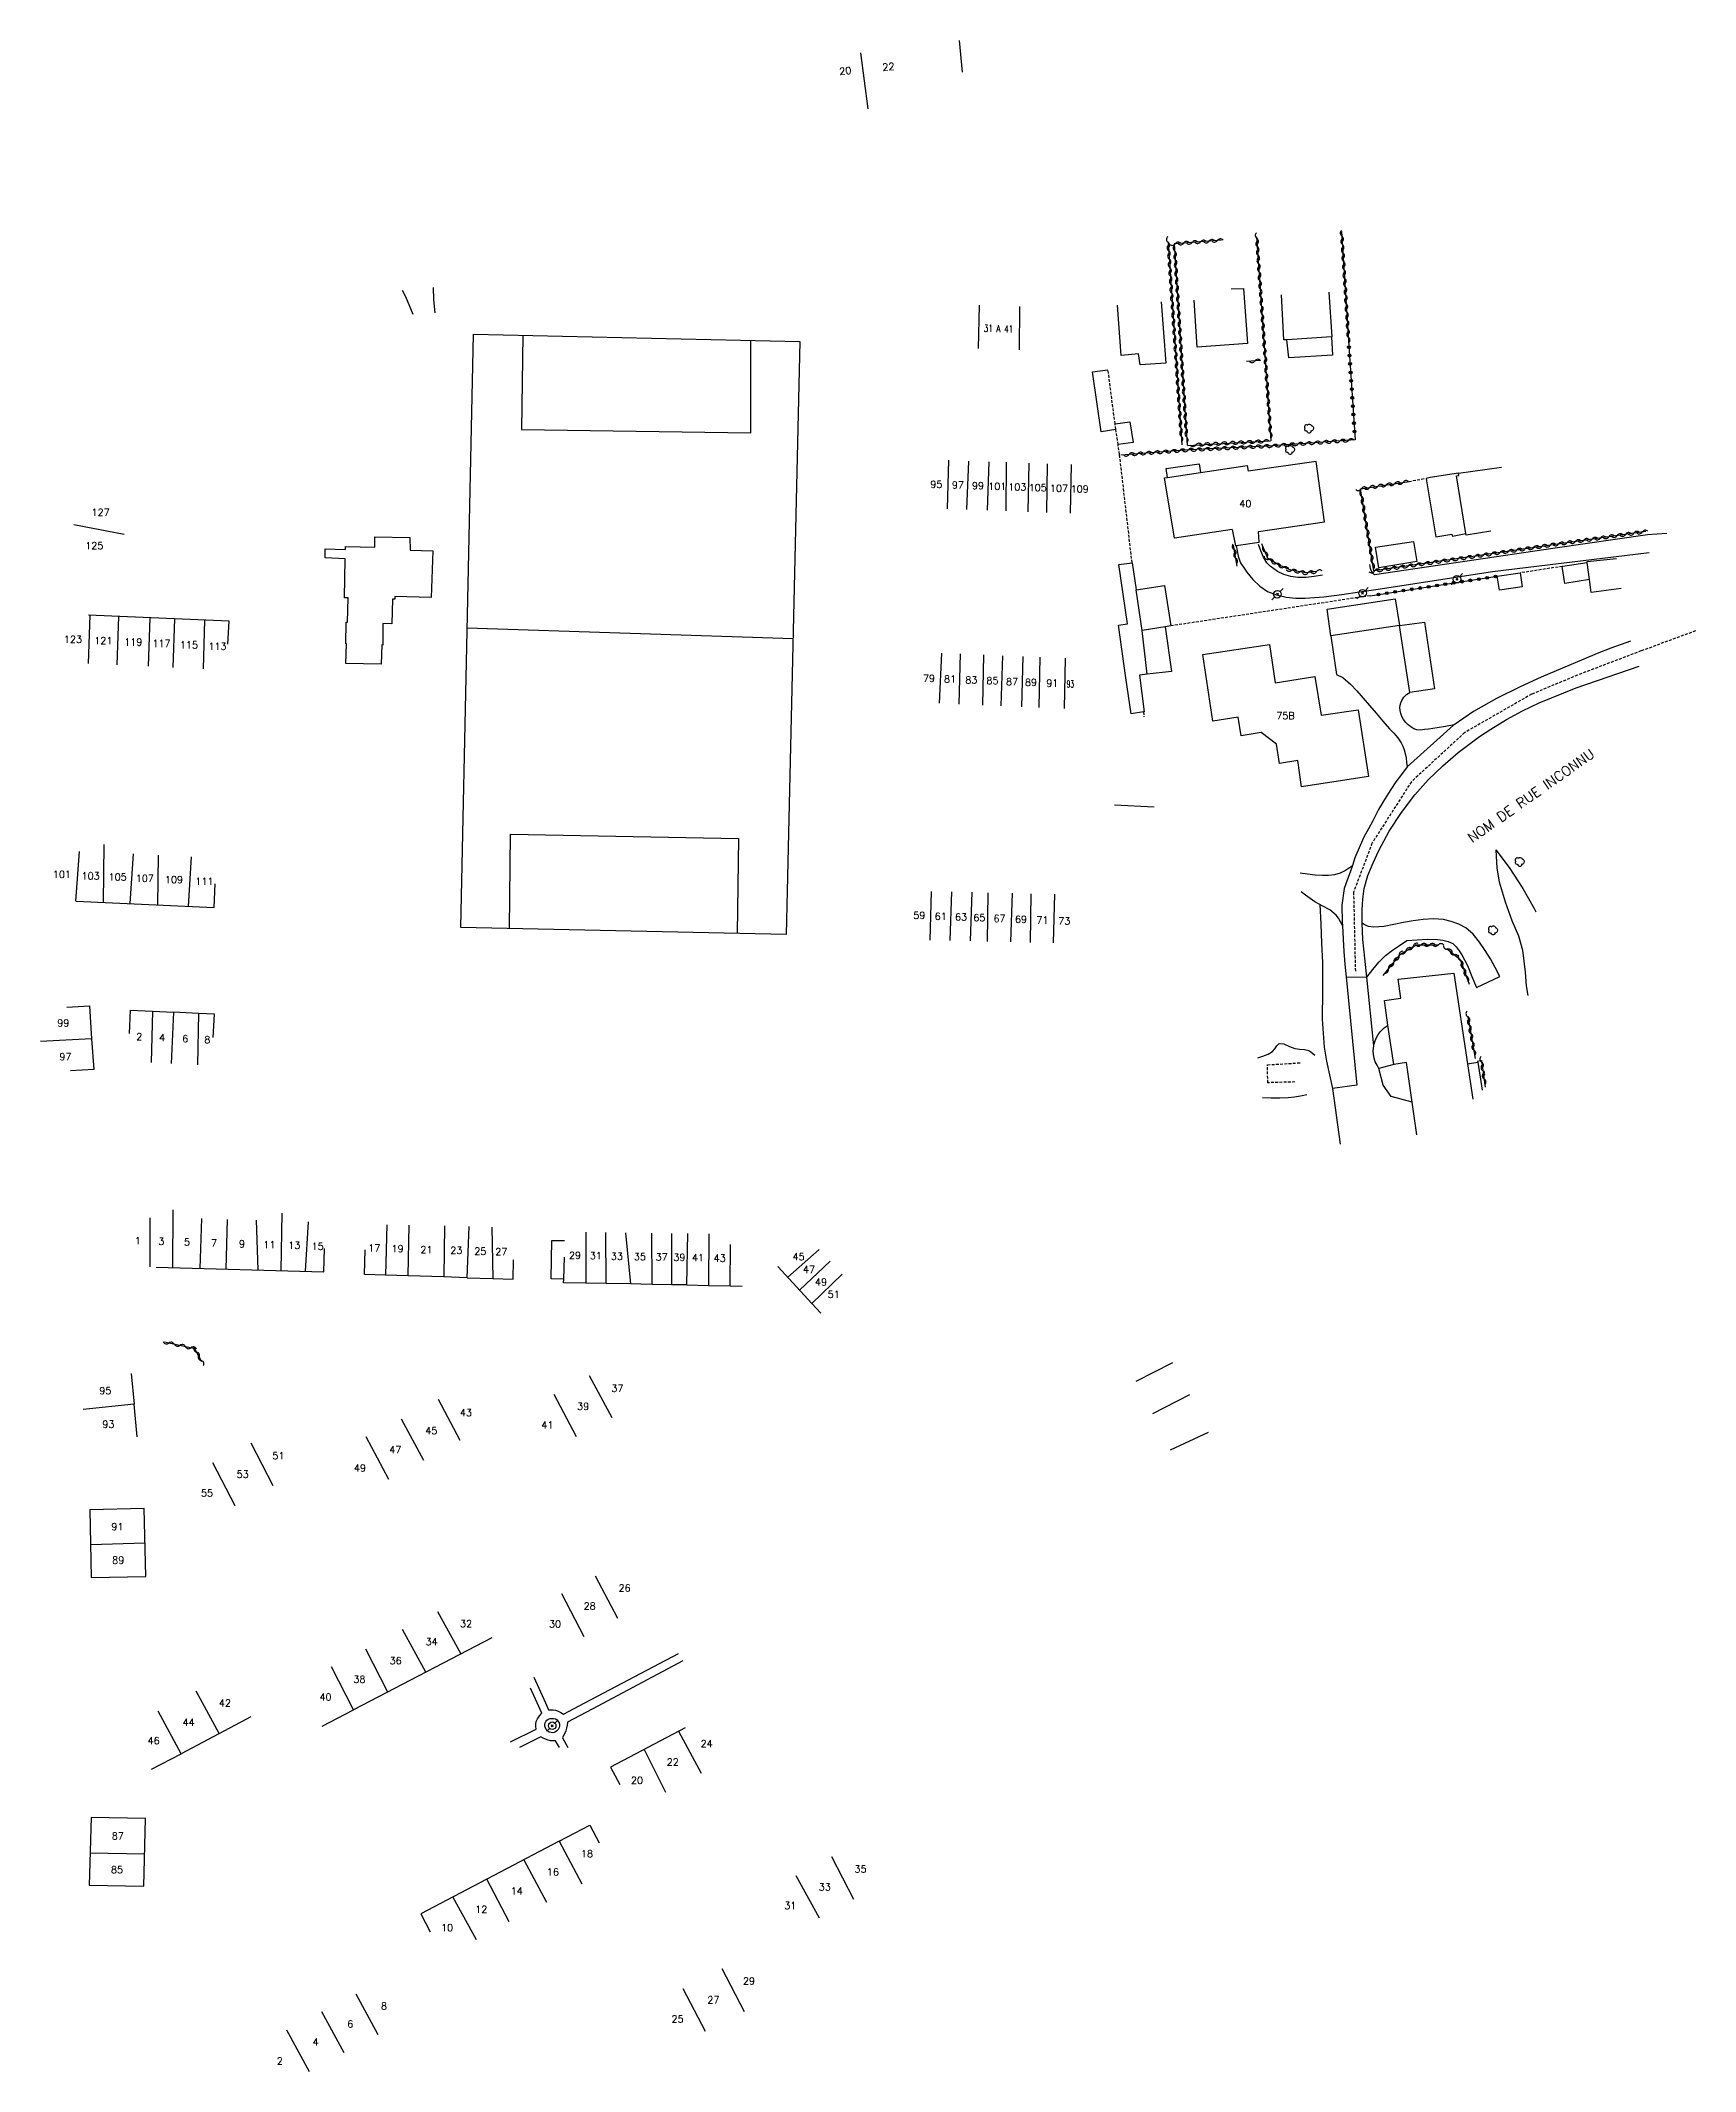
# Model space of a CAD drawing. Header units: millimetres. Extents: x 79056 to 79975, y 144167 to 145000.
# Drawn here: x 79343 to 79636.5, y 144509 to 144869.4 of the extents above; entities that cross this region are included whole.
import ezdxf
from ezdxf.enums import TextEntityAlignment as Align

# ---------------------------------------------------------------- set-up
doc = ezdxf.new("R2010")
doc.units = ezdxf.units.MM
doc.linetypes.add('DASHED', pattern=[0.75, 0.5, -0.25])
doc.layers.get('0').update_dxf_attribs({"linetype": 'CONTINUOUS'})
for name, color, linetype in [('W0001', 6, 'DASHED'), ('W0006', 2, 'CONTINUOUS'), ('W0008', 7, 'CONTINUOUS'), ('W0017', 7, 'CONTINUOUS'), ('W0100', 7, 'CONTINUOUS'), ('W0101', 7, 'CONTINUOUS'), ('W0104', 1, 'CONTINUOUS'), ('W0105', 7, 'CONTINUOUS'), ('W0112', 1, 'DASHED'), ('W0211', 2, 'CONTINUOUS'), ('W0214', 2, 'CONTINUOUS'), ('W0300', 7, 'CONTINUOUS'), ('W0310', 3, 'CONTINUOUS'), ('W0323', 7, 'CONTINUOUS'), ('W0333', 7, 'CONTINUOUS'), ('W0473', 7, 'CONTINUOUS'), ('W0989', 7, 'CONTINUOUS'), ('W0991', 7, 'CONTINUOUS'), ('W1102', 7, 'CONTINUOUS')]:
    doc.layers.add(name, color=color, linetype=linetype)
doc.styles.get("Standard").update_dxf_attribs({"font": 'romans.shx', "width": 0.85})

# ---------------------------------------------------------------- blocks, each defined once
blk = doc.blocks.new('T473')
for p, q in [((-0.166667, 0.166667), (0.166667, -0.166667)), ((-0.166667, -0.166667), (0.166667, 0.166667)), ((0.500001, 0.500001), (1.000002, 1.000002)), ((-1.000002, -1.000002), (-0.500001, -0.500001))]:
    blk.add_line(p, q)
blk.add_ellipse((0, 0), major_axis=(0.471405, 0.471405), ratio=1, start_param=5.4977871438, end_param=11.780972451)
blk = doc.blocks.new('T300')
for p, q in [((-0.8, 0.51), (-0.86, 0.34)), ((-0.86, 0.34), (-0.86, 0.17)), ((-0.86, 0.17), (-0.74, 0.06)), ((-0.69, 0.63), (-0.8, 0.51)), ((-0.8, -0.06), (-0.74, 0.06)), ((-0.74, 0.06), (-0.69, 0.11)), ((-0.57, 0.69), (-0.69, 0.63)), ((-0.46, 0.69), (-0.57, 0.69)), ((-0.29, 0.63), (-0.46, 0.69)), ((-0.29, 0.63), (-0.17, 0.74)), ((-0.23, 0.57), (-0.29, 0.63)), ((-0.17, 0.74), (-0.06, 0.8)), ((-0.06, 0.8), (0.06, 0.8)), ((0.06, 0.8), (0.23, 0.74)), ((0.23, 0.74), (0.34, 0.63)), ((0.34, 0.63), (0.4, 0.51)), ((0.46, 0.46), (0.34, 0.46)), ((0.4, 0.51), (0.4, 0.46)), ((0.57, 0.4), (0.46, 0.46)), ((0.57, 0.4), (0.69, 0.29)), ((0.69, 0.29), (0.74, 0.17)), ((0.74, 0.06), (0.69, -0.17)), ((0.74, 0.17), (0.74, 0.06)), ((-0.8, -0.17), (-0.8, -0.06)), ((-0.8, -0.23), (-0.8, -0.17)), ((-0.74, -0.34), (-0.8, -0.23)), ((-0.69, -0.4), (-0.74, -0.34)), ((-0.51, -0.46), (-0.69, -0.4)), ((-0.4, -0.46), (-0.51, -0.46)), ((-0.4, -0.46), (-0.34, -0.46)), ((-0.34, -0.46), (-0.34, -0.4)), ((-0.34, -0.51), (-0.34, -0.46)), ((-0.29, -0.63), (-0.34, -0.51)), ((-0.17, -0.74), (-0.29, -0.63)), ((-0.06, -0.8), (-0.17, -0.74)), ((0.06, -0.8), (-0.06, -0.8)), ((0.17, -0.74), (0.06, -0.8)), ((0.23, -0.69), (0.17, -0.74)), ((0.29, -0.46), (0.23, -0.46)), ((0.29, -0.63), (0.23, -0.69)), ((0.46, -0.4), (0.29, -0.46)), ((0.34, -0.51), (0.29, -0.63)), ((0.34, -0.51), (0.34, -0.46)), ((0.57, -0.34), (0.46, -0.4)), ((0.63, -0.29), (0.57, -0.34)), ((0.69, -0.17), (0.63, -0.29))]:
    blk.add_line(p, q)
blk = doc.blocks.new('t310o')
at = {"color": 0, "linetype": 'Continuous'}
for centre, start, end in [((-0.5, 0.38), 216.8699, 323.1304), ((0.5, -0.37), 36.8699, 143.1303)]:
    blk.add_arc(centre, 0.625, start, end, dxfattribs=at)
blk = doc.blocks.new('t323o')
at = {"color": 0, "linetype": 'Continuous'}
for radius in [0.25, 0.15]:
    blk.add_circle((0, 0), radius, dxfattribs=at)

msp = doc.modelspace()

# ---------------------------------------------------------------- linework, layer by layer
at = {"layer": 'W0001'}
msp.add_lwpolyline([(79636.54, 144764.65), (79626.93, 144761.1), (79615.62, 144756.8), (79607.49, 144753.42), (79595.61, 144746.61), (79586.18, 144737.9), (79579.18, 144726.97), (79575.91, 144718.28), (79576.23, 144704.14)], dxfattribs=at)
at = {"layer": 'W0006'}
for points in [[(79571.88, 144763.77), (79571.21, 144768.49), (79583.3, 144770.33), (79584.07, 144765.63), (79588.52, 144766.18), (79590.28, 144754.35), (79585.9, 144753.71)], [(79569.92, 144716.11), (79570.08, 144712.68), (79570.25, 144709.25), (79570.39, 144705.82), (79570.39, 144700.79), (79570.33, 144695.76), (79570.69, 144690.77), (79571.13, 144688.33), (79571.66, 144685.9), (79572.2, 144683.46)]]:
    msp.add_lwpolyline(points, dxfattribs=at)
at = {"layer": 'W0008'}
for points in [[(79625.06, 144762.83), (79621.52, 144761.57), (79619.13, 144760.62), (79616.73, 144759.66)], [(79578.25, 144703.23), (79577.9, 144706.56), (79577.55, 144709.89), (79577.43, 144712.8), (79577.41, 144713.22), (79577.45, 144715.15), (79577.55, 144717.08), (79577.82, 144718.96), (79578.46, 144721.25), (79579.36, 144723.49), (79580.37, 144725.66), (79582.23, 144729.13), (79584.39, 144732.45), (79586.78, 144735.57), (79589.16, 144738.23), (79591.74, 144740.73), (79594.46, 144743.06), (79596.33, 144744.52), (79598.27, 144745.91), (79600.25, 144747.23), (79603.04, 144748.91), (79605.9, 144750.46), (79608.81, 144751.91), (79615.38, 144754.55), (79626.6, 144758.41), (79626.6, 144758.41)], [(79616.73, 144759.66), (79612.96, 144758.06), (79609.18, 144756.46), (79605.46, 144754.74), (79601.29, 144752.64), (79597.21, 144750.38), (79593.74, 144747.96), (79593.66, 144747.91), (79585.39, 144740.54)], [(79585.39, 144740.54), (79584.4, 144739.2), (79583.42, 144737.87), (79582.52, 144736.51), (79581.37, 144734.71), (79580.35, 144732.94), (79579.31, 144730.97), (79578.56, 144729.54), (79577.74, 144728.06), (79577.11, 144726.58), (79576.16, 144724.36), (79575.7, 144723.04), (79575.36, 144722.05), (79574.55, 144719.75)], [(79574.55, 144719.75), (79574.26, 144718.92), (79573.85, 144716.01), (79573.9, 144713), (79573.93, 144712.38), (79574.05, 144709.96), (79574.2, 144707.75), (79574.38, 144705.51), (79574.59, 144703.27)], [(79574.59, 144703.27), (79578.25, 144703.23)], [(79439.55, 144574.42), (79456.19, 144583.19)], [(79456.93, 144581.88), (79440.82, 144573.33)], [(79431.08, 144574.42), (79429.89, 144577.04)], [(79430.5, 144579.01), (79432.57, 144574.42)], [(79426.39, 144567.5), (79430.91, 144569.8), (79430.88, 144570.24), (79430.85, 144570.69), (79430.89, 144571.11), (79431.14, 144571.63), (79431.52, 144572.11), (79431.9, 144572.59), (79431.08, 144574.42)], [(79432.57, 144574.42), (79433.12, 144573.2), (79433.53, 144573.2), (79433.93, 144573.2), (79434.32, 144573.15), (79434.81, 144572.97), (79435.28, 144572.71), (79435.75, 144572.44), (79439.55, 144574.42)], [(79436.49, 144571), (79436.4, 144570.48), (79436.3, 144569.96), (79436.15, 144569.46), (79435.98, 144569.05), (79435.77, 144568.66), (79435.56, 144568.26), (79436.55, 144566.5)], [(79440.82, 144573.33), (79436.49, 144571)], [(79435.05, 144566.5), (79434.34, 144567.72), (79433.89, 144567.72), (79433.45, 144567.73), (79433.03, 144567.8), (79432.59, 144567.97), (79432.16, 144568.2), (79431.74, 144568.44), (79427.94, 144566.5)]]:
    msp.add_lwpolyline(points, dxfattribs=at)
msp.add_lwpolyline([(79433.81, 144569.15), (79433.55, 144569.16), (79433.23, 144569.26), (79432.93, 144569.46), (79432.7, 144569.71), (79432.56, 144569.98), (79432.48, 144570.29), (79432.47, 144570.6), (79432.52, 144570.87), (79432.63, 144571.14), (79432.79, 144571.36), (79433, 144571.5), (79433.24, 144571.61), (79433.37, 144571.69), (79433.55, 144571.66), (79433.98, 144571.68), (79434.37, 144571.62), (79434.62, 144571.43), (79434.84, 144571.16), (79434.98, 144570.87), (79435.03, 144570.6), (79435.03, 144570.31), (79434.97, 144570.04), (79434.82, 144569.74), (79434.6, 144569.47), (79434.33, 144569.28), (79434.09, 144569.19), (79433.81, 144569.15)], close=True, dxfattribs=at)
at = {"layer": 'W0017', "flags": 128}
for points in [[(79407.16, 144825.11), (79407.76, 144823.99), (79409.03, 144820.87)], [(79412.64, 144825.58), (79412.71, 144823.4), (79412.92, 144821.12)]]:
    msp.add_lwpolyline(points, dxfattribs=at)
at = {"layer": 'W0017'}
for points in [[(79555.07, 144779.78), (79555.24, 144778.84), (79555.42, 144777.9), (79555.73, 144777.02), (79555.88, 144776.73), (79556.06, 144776.45), (79556.24, 144776.17), (79556.48, 144775.8), (79556.73, 144775.43), (79556.99, 144775.08), (79558.07, 144773.77), (79559.29, 144772.59), (79560.64, 144771.66), (79562.22, 144771.03), (79563.94, 144770.67), (79565.68, 144770.48), (79567.32, 144770.45), (79568.97, 144770.57), (79570.62, 144770.72), (79573.81, 144771.09), (79576.99, 144771.58), (79580.25, 144772.09)], [(79570.42, 144774.54), (79568.95, 144774.33), (79567.48, 144774.12), (79566.03, 144774.11), (79564.79, 144774.32), (79563.55, 144774.68), (79562.41, 144775.22), (79561.74, 144775.65), (79561.11, 144776.16), (79560.55, 144776.72), (79559.93, 144777.72), (79559.49, 144778.86), (79559.04, 144780)], [(79631.47, 144781.93), (79628.08, 144781.71), (79611.67, 144779.33), (79579.62, 144774.6), (79579.4, 144774.86), (79579.19, 144775.11), (79579.02, 144775.38), (79578.92, 144775.72), (79578.86, 144776.08), (79578.8, 144776.45)], [(79580.25, 144772.09), (79600.56, 144775.17), (79628.36, 144778.58)], [(79593.74, 144747.96), (79592.23, 144747.7), (79590.73, 144747.43), (79589.21, 144747.23), (79588.5, 144747.13), (79587.79, 144747.03), (79587.12, 144747.09), (79586.59, 144747.3), (79586.08, 144747.61), (79585.62, 144747.97), (79585.17, 144748.42), (79584.77, 144748.93), (79584.47, 144749.49), (79584.28, 144750), (79584.16, 144750.54), (79584.14, 144751.08), (79584.2, 144751.49), (79584.31, 144751.9), (79584.48, 144752.29), (79584.64, 144752.6), (79584.84, 144752.88), (79585.07, 144753.14), (79585.33, 144753.35), (79585.62, 144753.53), (79585.9, 144753.71), (79584.07, 144765.63), (79571.88, 144763.77), (79572.88, 144756.92), (79573.25, 144756.74), (79573.63, 144756.56), (79573.99, 144756.36), (79574.46, 144756), (79574.9, 144755.61), (79575.34, 144755.2), (79576.52, 144754), (79577.62, 144752.72), (79578.71, 144751.43), (79579.91, 144750.05), (79581.1, 144748.66), (79582.29, 144747.27), (79583.03, 144746.48), (79583.77, 144745.69), (79584.38, 144744.82), (79584.67, 144744.2), (79584.9, 144743.56), (79585.08, 144742.9), (79585.23, 144742.13), (79585.31, 144741.33), (79585.39, 144740.54)], [(79566.41, 144721.72), (79567.74, 144721.54), (79569.07, 144721.36), (79570.4, 144721.29), (79571.49, 144721.33), (79572.57, 144721.44), (79573.6, 144721.71), (79574.32, 144722.09), (79575.01, 144722.57), (79575.7, 144723.04)], [(79573.93, 144712.38), (79573.59, 144713.02), (79573.25, 144713.66), (79572.85, 144714.24), (79571.73, 144715.17), (79570.36, 144715.87), (79569.92, 144716.11), (79569.02, 144716.6), (79568.21, 144717.17), (79567.41, 144717.76), (79566.62, 144718.35)], [(79578.25, 144703.23), (79579.33, 144704.55), (79580.41, 144705.87), (79581.59, 144707.07), (79582.79, 144708.01), (79584.08, 144708.85), (79585.36, 144709.69), (79587.18, 144709.83), (79589, 144709.96), (79590.8, 144709.88), (79591.74, 144709.75), (79592.68, 144709.56), (79593.51, 144709.2), (79594.12, 144708.62), (79594.64, 144707.9), (79595.13, 144707.16), (79596.13, 144705.31), (79596.91, 144703.33), (79597.69, 144701.35), (79601.87, 144703.34), (79601.03, 144704.9), (79600.19, 144706.45), (79599.26, 144707.94), (79598.25, 144709.41), (79597.14, 144710.82), (79595.85, 144711.96), (79594.61, 144712.62), (79593.25, 144713.11), (79591.86, 144713.43), (79590.09, 144713.56), (79588.27, 144713.42), (79586.46, 144713.2), (79584.75, 144712.93), (79583.05, 144712.58), (79581.35, 144712.22), (79580.4, 144712.14), (79579.45, 144712.06), (79578.55, 144712.19), (79578.17, 144712.36), (79577.8, 144712.58), (79577.43, 144712.8)], [(79574.59, 144703.27), (79576.51, 144684.04), (79572.2, 144683.46), (79573.52, 144673.56)], [(79579.49, 144691.04), (79578.25, 144703.23)], [(79580.38, 144687.01), (79580.08, 144687.6), (79579.77, 144688.2), (79579.54, 144688.81), (79579.43, 144689.46), (79579.4, 144690.12), (79579.49, 144691.04)], [(79582.6, 144682.03), (79581.14, 144684.03), (79580.38, 144687.01)], [(79586.31, 144681.04), (79582.6, 144682.03)]]:
    msp.add_lwpolyline(points, dxfattribs=at)
at = {"layer": 'W0100', "flags": 128}
for points in [[(79506.52, 144863.82), (79506.02, 144869.4)], [(79489.79, 144857.3), (79488.51, 144867.25)], [(79397.11, 144779.66), (79402.3, 144779.52), (79402.31, 144781.37), (79408.53, 144781.25), (79408.55, 144779.01), (79412.59, 144778.88), (79412.29, 144770.57), (79405.87, 144770.74), (79405.85, 144770.26), (79405.45, 144770.26), (79405.32, 144765.9), (79403.73, 144765.94), (79403.7, 144762.14), (79403.51, 144762.16), (79403.44, 144758.77), (79397.16, 144758.89), (79397.26, 144762.35), (79397.15, 144762.35), (79397.21, 144766.19), (79397.44, 144766.19), (79397.55, 144770.5), (79396.91, 144770.51), (79397.02, 144777.46), (79393.49, 144777.6), (79393.49, 144779.2), (79397.11, 144779.11), (79397.11, 144779.66)]]:
    msp.add_lwpolyline(points, dxfattribs=at)
at = {"layer": 'W0101'}
for points in [[(79541.78, 144823.02), (79542.6, 144812.17), (79538.04, 144811.84), (79537.78, 144813.8), (79534.7, 144813.52), (79534.03, 144822.44)], [(79554.19, 144825.37), (79556.39, 144825.44), (79557.12, 144815.67), (79548.19, 144815), (79547.62, 144823.33)], [(79571.53, 144824.79), (79572.03, 144816.85), (79571.97, 144816.85), (79564.12, 144816.33), (79563.52, 144816.29), (79563.12, 144824.26)], [(79554.4, 144782.67), (79544.14, 144781.14), (79542.4, 144791.82), (79542.89, 144791.89), (79548.74, 144792.77), (79557.04, 144794.01), (79557.23, 144792.99)], [(79554.4, 144782.67), (79554.95, 144779.76), (79555.07, 144779.78), (79559.18, 144780.41), (79559.02, 144782.3), (79570.77, 144784.01), (79569.29, 144794.74), (79557.23, 144792.99)], [(79600.28, 144782.34), (79595.88, 144781.64), (79595.83, 144781.95), (79594.17, 144792.15), (79594.6, 144792.22), (79594.52, 144792.64), (79602.15, 144793.73)], [(79623.39, 144772.18), (79618.07, 144771.46), (79617.77, 144773.76), (79617.37, 144776.81), (79617.35, 144776.95), (79622.53, 144777.5)], [(79376.24, 144762.33), (79376.24, 144762.33), (79376.44, 144766.36), (79351.53, 144767.44)], [(79349.33, 144716.72), (79373.77, 144715.56), (79373.97, 144719.8), (79373.97, 144719.8)], [(79587.14, 144675.21), (79586.31, 144681.04), (79585.31, 144688.09), (79583.03, 144687.7), (79582.01, 144694.7), (79581.37, 144699.08), (79584.3, 144699.48), (79583.81, 144702.85), (79593.67, 144703.94), (79596.12, 144687.84), (79597.07, 144681.59)], [(79347.66, 144697.88), (79351.66, 144698.12), (79352.06, 144692.29)], [(79358.77, 144693.24), (79358.96, 144697.36), (79362.88, 144697.17)], [(79362.88, 144697.17), (79366.6, 144697)], [(79371.03, 144696.78), (79366.6, 144697)], [(79373.64, 144692.53), (79373.84, 144696.65), (79371.03, 144696.78)], [(79352.06, 144692.29), (79352.43, 144686.84), (79348.33, 144686.59)], [(79363.52, 144651.76), (79393.24, 144650.93), (79393.36, 144655.09), (79393.36, 144655.09)], [(79404.19, 144650.33), (79400.47, 144650.45), (79400.56, 144654.82)], [(79423.2, 144649.74), (79426.85, 144649.65), (79426.92, 144653.07)], [(79439.7, 144648.92), (79435.79, 144648.99), (79435.81, 144649.63), (79435.93, 144653.53)], [(79461.51, 144648.51), (79465.34, 144648.44), (79465.37, 144655.76)], [(79408.23, 144650.21), (79404.19, 144650.33)], [(79414.54, 144650.01), (79408.23, 144650.21)], [(79418.68, 144649.88), (79414.54, 144650.01)], [(79418.68, 144649.88), (79423.2, 144649.74)], [(79479.84, 144645.3), (79473.78, 144651.85)], [(79443.31, 144648.85), (79439.7, 144648.92)], [(79447.66, 144648.77), (79443.31, 144648.85)], [(79451.47, 144648.7), (79449.47, 144648.74), (79447.66, 144648.77)], [(79454.94, 144648.64), (79451.47, 144648.7)], [(79457.63, 144648.59), (79454.94, 144648.64)], [(79457.63, 144648.59), (79461.51, 144648.51)], [(79465.34, 144648.44), (79467.47, 144648.4)], [(79479.84, 144645.3), (79481.41, 144643.61)], [(79359.06, 144632.88), (79359.58, 144627.46)], [(79360.15, 144621.66), (79359.58, 144627.46)], [(79361.69, 144596.89), (79361.39, 144608.92), (79351.77, 144608.68), (79351.98, 144596.7), (79361.69, 144596.89)], [(79423.03, 144585.98), (79398.54, 144573.23)], [(79380.32, 144571.96), (79367.94, 144565.42)], [(79392.97, 144570.33), (79398.54, 144573.23)], [(79457.34, 144569.99), (79444.1, 144563.04), (79445.73, 144559.95)], [(79362.71, 144562.69), (79367.94, 144565.42)], [(79361.32, 144541.91), (79361.62, 144553.92), (79351.98, 144554.09), (79351.62, 144542.07), (79361.32, 144541.91), (79361.32, 144541.91)], [(79435, 144549.88), (79440.44, 144552.74), (79442.09, 144549.61)], [(79435, 144549.88), (79410.43, 144537), (79412.1, 144533.83)]]:
    msp.add_lwpolyline(points, dxfattribs=at)
msp.add_lwpolyline([(79566.66, 144736.97), (79566.04, 144741.67), (79562.76, 144741.11), (79562.22, 144744.58), (79559.55, 144746.6), (79555.98, 144746.03), (79555.45, 144749.34), (79550.92, 144748.61), (79549.15, 144760.46), (79560.97, 144762.25), (79562.01, 144755.46), (79569.04, 144756.55), (79570.16, 144749.69), (79576.74, 144750.63), (79578.54, 144738.79)], close=True, dxfattribs=at)
msp.add_lwpolyline([(79566.66, 144736.97), (79566.04, 144741.67), (79562.76, 144741.11), (79562.22, 144744.58), (79559.55, 144746.6), (79555.98, 144746.03), (79555.45, 144749.34), (79550.92, 144748.61), (79549.15, 144760.46), (79560.97, 144762.25), (79562.01, 144755.46), (79569.04, 144756.55), (79570.16, 144749.69), (79576.74, 144750.63), (79578.54, 144738.79)], close=True, dxfattribs=at)
at = {"layer": 'W0104'}
for points in [[(79571.98, 144816.85), (79572.17, 144813.59), (79564.4, 144813.13), (79564.1, 144816.32)], [(79533.75, 144800.42), (79531.14, 144799.95), (79529.62, 144810.64), (79529.62, 144810.64), (79529.62, 144810.64), (79532.35, 144810.99)], [(79533.6, 144801.4), (79536.22, 144801.73), (79536.84, 144798.11), (79534.14, 144797.72)], [(79542.89, 144791.89), (79542.68, 144793.45), (79548.52, 144794.3), (79548.74, 144792.77)], [(79594.52, 144792.64), (79589.51, 144791.89), (79588.79, 144791.72), (79588.84, 144791.27), (79590.5, 144781.34), (79593.37, 144781.82), (79593.45, 144781.49), (79595.83, 144781.95)], [(79539.29, 144756.96), (79537.95, 144756.79), (79538.77, 144750.3), (79538.65, 144750.28), (79536.47, 144749.94), (79535.51, 144756.32), (79534.22, 144765.69), (79535.83, 144765.91), (79534.28, 144776.45), (79536.62, 144776.75), (79537.32, 144771.96)], [(79617.77, 144773.76), (79613.37, 144773.08), (79612.94, 144776.11), (79613.05, 144776.13), (79617.37, 144776.81)], [(79539.29, 144756.96), (79538.4, 144764.73)], [(79542.5, 144765.38), (79543.62, 144757.48), (79539.29, 144756.96)], [(79435.81, 144649.63), (79433.58, 144649.67), (79433.71, 144656.51), (79435.97, 144656.5)]]:
    msp.add_lwpolyline(points, dxfattribs=at)
for points in [[(79580.37, 144775.84), (79579.79, 144779.49), (79586.53, 144780.52), (79587.15, 144776.95), (79580.37, 144775.84)], [(79538.4, 144764.73), (79537.32, 144771.96), (79542.35, 144772.7), (79543.48, 144765.54), (79542.5, 144765.38)], [(79601.82, 144771.88), (79601.37, 144774.35), (79605.45, 144774.94), (79605.84, 144772.47)]]:
    msp.add_lwpolyline(points, close=True, dxfattribs=at)
at = {"layer": 'W0105'}
for points in [[(79579.49, 144691.04), (79579.56, 144691.36), (79579.74, 144691.94), (79579.97, 144692.48), (79580.28, 144693.01), (79580.64, 144693.51), (79581.06, 144693.95), (79581.36, 144694.22), (79581.69, 144694.46), (79582.01, 144694.7)], [(79583.03, 144687.7), (79580.38, 144687.01)], [(79596.12, 144687.84), (79597.97, 144688.12), (79598.72, 144683.15)]]:
    msp.add_lwpolyline(points, dxfattribs=at)
at = {"layer": 'W0112'}
for points in [[(79534.4, 144795.97), (79534.14, 144797.72), (79533.75, 144800.42), (79533.6, 144801.4), (79532.35, 144810.99)], [(79536.62, 144776.75), (79534.4, 144795.97)], [(79588.41, 144791.61), (79586.17, 144791.23)], [(79612.94, 144776.11), (79605.45, 144774.94)], [(79612.94, 144776.11), (79613.05, 144776.13)], [(79578.84, 144770.9), (79543.48, 144765.54)], [(79578.84, 144770.9), (79576.18, 144770.5)], [(79538.65, 144750.28), (79538.72, 144749.38)], [(79565.52, 144684.62), (79560.69, 144684.48), (79560.64, 144687.66), (79566.32, 144688.01), (79566.41, 144688.02)]]:
    msp.add_lwpolyline(points, dxfattribs=at)
at = {"layer": 'W0211'}
msp.add_lwpolyline([(79601.13, 144725.81), (79601.31, 144722.54), (79601.74, 144720.1), (79602.83, 144716.56), (79603.99, 144713.26), (79605.16, 144710.52), (79605.86, 144708.03), (79606.36, 144704.07), (79606.52, 144701.7), (79606.81, 144699.93)], dxfattribs=at)
at = {"layer": 'W0214'}
for points in [[(79601.13, 144725.81), (79603.5, 144722.67), (79605.94, 144718.97), (79607.97, 144715.39), (79608.23, 144714.78)], [(79558.93, 144688.87), (79559.84, 144689.21), (79560.74, 144689.55), (79561.55, 144690.03), (79561.95, 144690.51), (79562.31, 144691.05), (79562.71, 144691.42), (79563.56, 144691.39), (79564.52, 144690.93), (79565.5, 144690.53), (79566.34, 144690.44), (79567.19, 144690.4), (79567.97, 144690.19), (79568.34, 144689.94), (79568.68, 144689.64), (79569.03, 144689.35)], [(79567.61, 144682.32), (79566.52, 144682.12), (79565.43, 144681.92), (79564.33, 144681.78), (79562.82, 144681.72), (79561.3, 144681.77), (79559.78, 144681.81)]]:
    msp.add_lwpolyline(points, dxfattribs=at)
at = {"layer": 'W0310'}
for points in [[(79543, 144833.7), (79545.45, 144797.7)], [(79552.49, 144833.98), (79544.11, 144833.35), (79546.37, 144797.59)], [(79561.27, 144798.4), (79558.74, 144834.61)], [(79573.77, 144835.54), (79575.08, 144815.26)], [(79559.39, 144812.63), (79556.9, 144812.47)], [(79576.17, 144798.55), (79561.63, 144797.5), (79546.78, 144796.76), (79546.79, 144796.77), (79534.6, 144795.86)], [(79546.47, 144797.58), (79561.18, 144798.36)], [(79627.73, 144782.28), (79611.72, 144780.01), (79596.24, 144777.71), (79579.52, 144775.29), (79577.14, 144789.85), (79586.17, 144791.23)], [(79555.25, 144776.13), (79554.59, 144779.89)], [(79569.39, 144775.19), (79567.38, 144774.94), (79564.79, 144775.42), (79562.57, 144776.36), (79560.72, 144777.48), (79559.65, 144780.08)], [(79581.17, 144703.53), (79584.22, 144707.3), (79587.01, 144708.97), (79591.02, 144708.92)], [(79592.44, 144708.32), (79594.81, 144706.36), (79596.42, 144701.95)], [(79596.17, 144696.28), (79597.5, 144688.79)], [(79597.81, 144688.32), (79598.59, 144688.41), (79599.27, 144683.67)]]:
    msp.add_lwpolyline(points, dxfattribs=at)
at = {"layer": 'W0310', "flags": 128}
msp.add_lwpolyline([(79371.6, 144634.93), (79370.38, 144637.29), (79365, 144638.42)], dxfattribs=at)
at = {"layer": 'W0323'}
for points in [[(79575.08, 144815.26), (79576.17, 144798.55)], [(79578.84, 144770.9), (79601.37, 144774.35)]]:
    msp.add_lwpolyline(points, dxfattribs=at)
at = {"layer": 'W0333', "flags": 128}
for points in [[(79419.79, 144817.32), (79477.71, 144815.98), (79475.28, 144710.81), (79417.57, 144712.02), (79419.79, 144817.32)], [(79428.55, 144817.12), (79428.31, 144800.42), (79468.99, 144799.81), (79469, 144816.18)], [(79418.69, 144765.22), (79476.49, 144763.33)], [(79426.16, 144711.84), (79426.38, 144728.56), (79466.82, 144727.84), (79466.55, 144711)]]:
    msp.add_lwpolyline(points, dxfattribs=at)
at = {"layer": 'W1102'}
for points in [[(79509.4, 144814.78), (79509.55, 144822.44)], [(79516.68, 144814.55), (79516.74, 144822.21)], [(79504.08, 144794.93), (79503.84, 144786.3)], [(79507.29, 144786.19), (79507.67, 144794.8)], [(79511.24, 144794.68), (79510.93, 144786.06)], [(79514.3, 144785.94), (79514.37, 144794.57)], [(79518.29, 144794.44), (79518.13, 144785.81)], [(79521.53, 144785.69), (79521.63, 144794.32)], [(79525.82, 144794.18), (79525.62, 144785.55)], [(79351.77, 144767.43), (79351.45, 144758.9)], [(79356.85, 144767.21), (79356.52, 144758.66)], [(79362.39, 144766.97), (79362.07, 144758.4)], [(79366.5, 144758.18), (79366.83, 144766.78)], [(79372.11, 144766.55), (79371.86, 144757.93)], [(79502.79, 144760.71), (79502.41, 144751.82)], [(79505.95, 144751.67), (79506.21, 144760.57)], [(79510.25, 144760.4), (79510.1, 144751.5)], [(79513.4, 144751.36), (79513.69, 144760.25)], [(79517.24, 144760.1), (79517.03, 144751.21)], [(79520.14, 144751.09), (79520.33, 144759.98)], [(79524.76, 144759.79), (79524.6, 144750.9)], [(79533.53, 144733.78), (79540.56, 144733.46)], [(79349.83, 144725.53), (79349.22, 144716.72)], [(79354.16, 144716.49), (79354.29, 144726.76)], [(79359.44, 144725.07), (79358.85, 144716.26)], [(79363.78, 144716.03), (79363.91, 144724.86)], [(79369.7, 144724.58), (79369.21, 144715.77)], [(79501.01, 144718.43), (79500.72, 144709.8)], [(79504.38, 144709.71), (79504.65, 144718.35)], [(79508.19, 144718.27), (79507.9, 144709.63)], [(79511, 144709.56), (79511.1, 144718.2)], [(79515.33, 144718.1), (79515.04, 144709.46)], [(79518.59, 144709.38), (79518.75, 144718.02)], [(79522.89, 144717.92), (79522.64, 144709.29)], [(79362.88, 144697.17), (79362.62, 144688.05)], [(79366.6, 144697), (79366.15, 144687.88)], [(79371.03, 144696.78), (79370.86, 144687.66)], [(79352.06, 144692.29), (79343.01, 144691.78)], [(79362.38, 144660.53), (79362.36, 144651.79)], [(79366.44, 144651.68), (79366.5, 144661.93)], [(79371.34, 144651.54), (79371.59, 144660.36)], [(79375.91, 144651.41), (79376.19, 144660.22)], [(79381.26, 144660.07), (79381.53, 144651.26)], [(79385.7, 144651.14), (79385.88, 144661.33)], [(79390.46, 144659.78), (79389.95, 144651.02)], [(79404.45, 144659.28), (79404.19, 144650.33)], [(79408.23, 144650.21), (79408.37, 144659.2)], [(79414.67, 144659.06), (79414.54, 144650.01)], [(79418.68, 144649.88), (79419.02, 144658.96)], [(79423.08, 144658.87), (79423.2, 144649.74)], [(79439.71, 144657.98), (79439.7, 144648.92)], [(79443.31, 144648.85), (79443.27, 144657.93)], [(79446.77, 144657.87), (79447.66, 144648.77)], [(79451.47, 144648.7), (79451.42, 144657.81)], [(79454.95, 144657.75), (79454.94, 144648.64)], [(79457.63, 144648.59), (79457.79, 144657.71)], [(79461.52, 144657.66), (79461.51, 144648.51)], [(79481.11, 144654.87), (79475.53, 144649.96)], [(79477.65, 144647.67), (79483.05, 144652.79)], [(79485.17, 144650.53), (79479.84, 144645.3)], [(79359.58, 144627.46), (79350.57, 144626.51)], [(79351.87, 144602.55), (79361.54, 144602.82)], [(79413.4, 144590.66), (79417.55, 144583.13)], [(79411.36, 144579.9), (79407.22, 144587.44)], [(79398.54, 144573.23), (79394.59, 144580.85)], [(79400.64, 144584), (79404.57, 144576.37)], [(79374.7, 144569), (79370.61, 144576.51)], [(79367.94, 144565.42), (79363.87, 144572.95)], [(79450.06, 144566.19), (79453.84, 144558.57)], [(79456.16, 144569.41), (79460.21, 144561.94)], [(79435, 144549.88), (79439, 144542.34)], [(79361.46, 144547.59), (79351.79, 144547.75)], [(79428.71, 144546.59), (79432.75, 144539.05)], [(79426.15, 144535.57), (79422.15, 144543.14)], [(79416.14, 144539.99), (79420.25, 144532.47)]]:
    msp.add_lwpolyline(points, dxfattribs=at)
at = {"layer": 'W1102', "flags": 128}
for points in [[(79348.9, 144783.52), (79357.86, 144781.85)], [(79537.35, 144631.51), (79543.84, 144634.85)], [(79444.39, 144624.99), (79440.38, 144632.49)], [(79417.45, 144621.02), (79413.6, 144628.27)], [(79434.05, 144629.23), (79438.04, 144621.7)], [(79546.78, 144629.08), (79540.25, 144625.73)], [(79406.95, 144624.82), (79410.95, 144617.5)], [(79380.28, 144620.6), (79384.2, 144613)], [(79400.7, 144621.7), (79404.73, 144614.13)], [(79543.45, 144619.34), (79550.15, 144622.5)], [(79373.51, 144617.07), (79377.46, 144609.49)], [(79445.38, 144589.38), (79441.45, 144596.95)], [(79435.43, 144593.82), (79439.38, 144586.23)], [(79487.29, 144539.52), (79483.36, 144547.11)], [(79476.97, 144543.8), (79481.09, 144536.3)], [(79463.84, 144527.28), (79467.8, 144519.68)], [(79460.96, 144516.1), (79456.98, 144523.67)], [(79392.83, 144519.66), (79396.8, 144512.37)], [(79398.91, 144522.82), (79402.82, 144515.62)], [(79386.64, 144516.44), (79390.64, 144509.05)]]:
    msp.add_lwpolyline(points, dxfattribs=at)

# ---------------------------------------------------------------- block references
at = {"layer": 'W0300'}
for p in [(79568.04, 144800.56), (79564.67, 144796.77), (79605.42, 144723.67), (79600.68, 144711.5)]:
    msp.add_blockref('T300', p, dxfattribs=at)
at = {"layer": 'W0310'}
for p, rotation in [((79543, 144833.61), 273.8948770492058), ((79543.1, 144832.12), 273.8948770492058), ((79544.29, 144833.36), 184.3505602907756), ((79544.2, 144832.02), 273.6166360193741), ((79545.78, 144833.47), 184.3505602907756), ((79547.28, 144833.59), 184.3505602907756), ((79548.77, 144833.7), 184.3505602907756), ((79550.27, 144833.81), 184.3505602907756), ((79551.76, 144833.93), 184.3505602907756), ((79558.76, 144834.31), 94.00981060592024), ((79558.86, 144832.82), 94.00981060592024), ((79573.83, 144834.72), 273.7013688573786), ((79573.92, 144833.22), 273.7013688573786), ((79543.21, 144830.62), 273.8948770492058), ((79543.31, 144829.12), 273.8948770492058), ((79544.29, 144830.52), 273.6166360193741), ((79544.39, 144829.03), 273.6166360193741), ((79558.97, 144831.32), 94.00981060592024), ((79559.07, 144829.82), 94.00981060592024), ((79559.18, 144828.33), 94.00981060592024), ((79574.02, 144831.73), 273.7013688573786), ((79574.12, 144830.23), 273.7013688573786), ((79574.21, 144828.73), 273.7013688573786), ((79543.41, 144827.63), 273.8948770492058), ((79543.51, 144826.13), 273.8948770492058), ((79543.61, 144824.63), 273.8948770492058), ((79544.48, 144827.53), 273.6166360193741), ((79544.58, 144826.03), 273.6166360193741), ((79559.28, 144826.83), 94.00981060592024), ((79559.39, 144825.34), 94.00981060592024), ((79574.31, 144827.23), 273.7013688573786), ((79574.41, 144825.74), 273.7013688573786), ((79543.71, 144823.14), 273.8948770492058), ((79543.82, 144821.64), 273.8948770492058), ((79544.67, 144824.54), 273.6166360193741), ((79544.76, 144823.04), 273.6166360193741), ((79544.86, 144821.54), 273.6166360193741), ((79559.49, 144823.84), 94.00981060592024), ((79559.6, 144822.34), 94.00981060592024), ((79574.5, 144824.24), 273.7013688573786), ((79574.6, 144822.74), 273.7013688573786), ((79574.7, 144821.25), 273.7013688573786), ((79543.92, 144820.14), 273.8948770492058), ((79544.02, 144818.65), 273.8948770492058), ((79544.95, 144820.05), 273.6166360193741), ((79545.05, 144818.55), 273.6166360193741), ((79559.7, 144820.85), 94.00981060592024), ((79559.81, 144819.35), 94.00981060592024), ((79559.91, 144817.85), 94.00981060592024), ((79574.79, 144819.75), 273.7013688573786), ((79574.89, 144818.25), 273.7013688573786), ((79544.12, 144817.15), 273.8948770492058), ((79544.22, 144815.65), 273.8948770492058), ((79544.33, 144814.16), 273.8948770492058), ((79545.14, 144817.05), 273.6166360193741), ((79545.24, 144815.55), 273.6166360193741), ((79545.33, 144814.06), 273.6166360193741), ((79560.02, 144816.36), 94.00981060592024), ((79560.12, 144814.86), 94.00981060592024), ((79574.99, 144816.76), 273.7013688573786), ((79544.43, 144812.66), 273.8948770492058), ((79544.53, 144811.16), 273.8948770492058), ((79545.43, 144812.56), 273.6166360193741), ((79545.52, 144811.06), 273.6166360193741), ((79558.4, 144812.57), 183.6654300958519), ((79560.23, 144813.37), 94.00981060592024), ((79560.33, 144811.87), 94.00981060592024), ((79560.44, 144810.37), 94.00981060592024), ((79544.63, 144809.67), 273.8948770492058), ((79544.73, 144808.17), 273.8948770492058), ((79544.84, 144806.67), 273.8948770492058), ((79545.62, 144809.57), 273.6166360193741), ((79545.71, 144808.07), 273.6166360193741), ((79560.54, 144808.88), 94.00981060592024), ((79560.65, 144807.38), 94.00981060592024), ((79544.94, 144805.18), 273.8948770492058), ((79545.04, 144803.68), 273.8948770492058), ((79545.81, 144806.57), 273.6166360193741), ((79545.9, 144805.08), 273.6166360193741), ((79545.99, 144803.58), 273.6166360193741), ((79560.75, 144805.88), 94.00981060592024), ((79560.86, 144804.39), 94.00981060592024), ((79545.14, 144802.18), 273.8948770492058), ((79545.24, 144800.69), 273.8948770492058), ((79546.09, 144802.08), 273.6166360193741), ((79546.18, 144800.58), 273.6166360193741), ((79560.96, 144802.89), 94.00981060592024), ((79561.07, 144801.39), 94.00981060592024), ((79561.17, 144799.9), 94.00981060592024), ((79543.58, 144796.53), 184.2339697429206), ((79545.07, 144796.64), 184.2339697429206), ((79545.35, 144799.19), 273.8948770492058), ((79546.57, 144796.75), 184.2339697429206), ((79546.28, 144799.09), 273.6166360193741), ((79547.96, 144797.66), 3.03936519497952), ((79548.06, 144796.82), 182.8370067971401), ((79549.46, 144797.74), 3.03936519497952), ((79549.55, 144796.9), 182.8370067971401), ((79550.96, 144797.82), 3.03936519497952), ((79551.05, 144796.97), 182.8370067971401), ((79552.46, 144797.9), 3.03936519497952), ((79552.55, 144797.05), 182.8370067971401), ((79553.96, 144797.98), 3.03936519497952), ((79554.05, 144797.12), 182.8370067971401), ((79555.45, 144798.06), 3.03936519497952), ((79555.55, 144797.19), 182.8370067971401), ((79556.95, 144798.13), 3.03936519497952), ((79557.04, 144797.27), 182.8370067971401), ((79558.45, 144798.21), 3.03936519497952), ((79558.54, 144797.34), 182.8370067971401), ((79559.95, 144798.29), 3.03936519497952), ((79560.04, 144797.42), 182.8370067971401), ((79561.54, 144797.49), 182.8370067971401), ((79563.03, 144797.6), 184.1424647569614), ((79564.53, 144797.71), 184.1424647569614), ((79566.03, 144797.81), 184.1424647569614), ((79567.52, 144797.92), 184.1424647569614), ((79569.02, 144798.03), 184.1424647569614), ((79570.52, 144798.14), 184.1424647569614), ((79572.01, 144798.25), 184.1424647569614), ((79573.51, 144798.36), 184.1424647569614), ((79575, 144798.46), 184.1424647569614), ((79536.1, 144795.97), 184.2339697429206), ((79537.59, 144796.08), 184.2339697429206), ((79539.09, 144796.2), 184.2339697429206), ((79540.59, 144796.31), 184.2339697429206), ((79542.08, 144796.42), 184.2339697429206), ((79577.28, 144789.87), 8.666555712090725), ((79578.76, 144790.1), 8.666555712090725), ((79580.24, 144790.33), 8.666555712090725), ((79581.72, 144790.55), 8.666555712090725), ((79583.21, 144790.78), 8.666555712090725), ((79584.69, 144791), 8.666555712090725), ((79577.36, 144788.51), 99.28738550315767), ((79577.6, 144787.03), 99.28738550315767), ((79577.84, 144785.55), 99.28738550315767), ((79578.08, 144784.07), 99.28738550315767), ((79578.33, 144782.59), 99.28738550315767), ((79627.13, 144782.2), 188.0774845630034), ((79554.73, 144779.08), 100.0027625569396), ((79560.22, 144778.69), 112.4123692736324), ((79578.57, 144781.11), 99.28738550315767), ((79578.81, 144779.63), 99.28738550315767), ((79579.05, 144778.15), 99.28738550315767), ((79601.89, 144778.55), 188.4614377660575), ((79603.38, 144778.77), 188.4614377660575), ((79604.86, 144778.99), 188.4614377660575), ((79606.34, 144779.21), 188.4614377660575), ((79607.83, 144779.43), 188.4614377660575), ((79609.31, 144779.65), 188.4614377660575), ((79610.79, 144779.87), 188.4614377660575), ((79612.28, 144780.09), 188.0774845630034), ((79613.76, 144780.3), 188.0774845630034), ((79615.25, 144780.51), 188.0774845630034), ((79616.73, 144780.72), 188.0774845630034), ((79618.22, 144780.93), 188.0774845630034), ((79619.7, 144781.14), 188.0774845630034), ((79621.19, 144781.36), 188.0774845630034), ((79622.67, 144781.57), 188.0774845630034), ((79624.16, 144781.78), 188.0774845630034), ((79625.64, 144781.99), 188.0774845630034), ((79554.99, 144777.6), 100.0027625569396), ((79560.89, 144777.38), 148.6506787665785), ((79562.17, 144776.6), 148.6506787665785), ((79563.52, 144775.96), 157.1939682274051), ((79564.91, 144775.4), 169.4727831215146), ((79566.38, 144775.13), 169.4727831215146), ((79567.86, 144775), 186.935864251873), ((79569.35, 144775.18), 186.935864251873), ((79579.63, 144775.31), 188.2217079937347), ((79579.3, 144776.67), 99.28738550315767), ((79581.11, 144775.52), 188.2217079937347), ((79582.6, 144775.74), 188.2217079937347), ((79584.08, 144775.95), 188.2217079937347), ((79585.57, 144776.17), 188.2217079937347), ((79587.05, 144776.38), 188.2217079937347), ((79588.53, 144776.6), 188.2217079937347), ((79590.02, 144776.81), 188.2217079937347), ((79591.5, 144777.02), 188.2217079937347), ((79592.99, 144777.24), 188.2217079937347), ((79594.47, 144777.45), 188.2217079937347), ((79595.96, 144777.67), 188.2217079937347), ((79597.44, 144777.89), 188.4614377660575), ((79598.93, 144778.11), 188.4614377660575), ((79600.41, 144778.33), 188.4614377660575), ((79583.06, 144705.86), 50.93077189334365), ((79584, 144707.02), 50.93077189334365), ((79585.21, 144707.89), 30.96375653211747), ((79586.49, 144708.66), 30.96375653211747), ((79587.91, 144708.96), 359.1983122789549), ((79589.41, 144708.94), 359.1983122789549), ((79590.91, 144708.92), 359.1983122789549), ((79592.65, 144708.15), 320.585960287198), ((79593.81, 144707.19), 320.585960287198), ((79594.88, 144706.18), 290.0175158924172), ((79582.11, 144704.69), 50.93077189334365), ((79595.39, 144704.77), 290.0175158924172), ((79595.91, 144703.36), 290.0175158924172), ((79596.19, 144696.18), 280.0838936327644), ((79596.45, 144694.7), 280.0838936327644), ((79596.71, 144693.22), 280.0838936327644), ((79596.98, 144691.75), 280.0838936327644), ((79597.24, 144690.27), 280.0838936327644), ((79598.63, 144688.13), 278.1451485144124), ((79598.84, 144686.64), 278.1451485144124), ((79599.06, 144685.16), 278.1451485144124), ((79365.75, 144638.27), 348.1424640531829), ((79367.71, 144637.86), 348.1424640531829), ((79369.66, 144637.44), 348.1424640531829), ((79370.7, 144636.68), 117.3558196685793), ((79371.47, 144635.2), 117.3558196685793)]:
    msp.add_blockref('t310o', p, dxfattribs=dict(at, rotation=rotation))
at = {"layer": 'W0323'}
for p, rotation in [((79575.1, 144815.01), 273.7250882806044), ((79575.2, 144813.52), 273.7250882806044), ((79575.29, 144812.02), 273.7250882806044), ((79575.39, 144810.52), 273.7250882806044), ((79575.49, 144809.03), 273.7250882806044), ((79575.59, 144807.53), 273.7250882806044), ((79575.68, 144806.03), 273.7250882806044), ((79575.78, 144804.54), 273.7250882806044), ((79575.88, 144803.04), 273.7250882806044), ((79575.98, 144801.54), 273.7250882806044), ((79576.07, 144800.05), 273.7250882806044), ((79581.81, 144771.36), 8.692462832743551), ((79583.29, 144771.58), 8.692462832743551), ((79584.77, 144771.81), 8.692462832743551), ((79586.25, 144772.04), 8.692462832743551), ((79587.74, 144772.26), 8.692462832743551), ((79589.22, 144772.49), 8.692462832743551), ((79590.7, 144772.72), 8.692462832743551), ((79592.18, 144772.94), 8.692462832743551), ((79593.67, 144773.17), 8.692462832743551), ((79595.15, 144773.4), 8.692462832743551), ((79596.63, 144773.62), 8.692462832743551), ((79598.12, 144773.85), 8.692462832743551), ((79599.6, 144774.08), 8.692462832743551), ((79601.08, 144774.3), 8.692462832743551), ((79580.32, 144771.13), 8.692462832743551)]:
    msp.add_blockref('t323o', p, dxfattribs=dict(at, rotation=rotation))
at = {"layer": 'W0473'}
for p in [(79562.4, 144771.16), (79562.4, 144771.16), (79577.51, 144771.34), (79594.25, 144773.82), (79433.76, 144570.39), (79433.76, 144570.39)]:
    msp.add_blockref('T473', p, dxfattribs=at)

# ---------------------------------------------------------------- texts
at = {"layer": 'W0989'}
msp.add_text('NOM DE RUE INCONNU', height=1.75, rotation=35.187, dxfattribs=at).set_placement((79607.39, 144735.43), align=Align.MIDDLE_CENTER)
at = {"layer": 'W0991'}
for s, p in [('22', (79492.39, 144864.05)), ('20', (79484.74, 144863.31))]:
    msp.add_text(s, height=1.25, rotation=5.1312, dxfattribs=at).set_placement(p)
for s, p in [('95', (79501.91, 144790.67)), ('97', (79505.72, 144790.55)), ('99', (79509.28, 144790.43)), ('101', (79512.71, 144790.32)), ('103', (79516.27, 144790.2)), ('105', (79519.89, 144790.08)), ('107', (79523.65, 144789.96)), ('109', (79527.34, 144789.85)), ('127', (79353.64, 144785.67)), ('40', (79556.73, 144787.25)), ('125', (79352.54, 144779.77)), ('123', (79348.73, 144763.18)), ('121', (79354.14, 144762.92)), ('119', (79359.46, 144762.66)), ('117', (79364.44, 144762.42)), ('115', (79369.32, 144762.18)), ('113', (79374.38, 144761.94)), ('113', (79374.38, 144761.94)), ('79', (79500.6, 144756.26)), ('81', (79504.34, 144756.11)), ('83', (79508.12, 144755.96)), ('85', (79511.86, 144755.81)), ('87', (79515.34, 144755.67)), ('89', (79518.68, 144755.53)), ('91', (79522.46, 144755.38)), ('75B', (79563.84, 144749.61)), ('101', (79346.78, 144721.44)), ('103', (79351.88, 144721.19)), ('105', (79356.69, 144720.97)), ('107', (79361.5, 144720.73)), ('109', (79366.66, 144720.49)), ('111', (79372.06, 144720.23)), ('59', (79498.88, 144714.16)), ('61', (79502.69, 144714.01)), ('63', (79506.28, 144713.88)), ('65', (79509.54, 144713.75)), ('67', (79513.11, 144713.62)), ('69', (79516.92, 144713.47)), ('71', (79520.71, 144713.33)), ('73', (79524.59, 144713.18)), ('99', (79347.02, 144695.08)), ('2', (79360.5, 144692.67)), ('4', (79364.56, 144692.48)), ('6', (79368.66, 144692.28)), ('8', (79372.57, 144692.11)), ('97', (79347.42, 144689.09)), ('1', (79360.24, 144656.47)), ('3', (79364.42, 144656.34)), ('5', (79368.97, 144656.2)), ('7', (79373.76, 144656.05)), ('9', (79378.72, 144655.89)), ('11', (79383.59, 144655.74)), ('13', (79388, 144655.61)), ('15', (79392.16, 144655.47)), ('17', (79402.19, 144655.17)), ('19', (79406.32, 144655.04)), ('21', (79411.46, 144654.88)), ('23', (79416.74, 144654.72)), ('25', (79421, 144654.59)), ('27', (79424.72, 144654.48)), ('29', (79437.81, 144653.84)), ('31', (79441.5, 144653.77)), ('33', (79445.23, 144653.69)), ('35', (79449.31, 144653.62)), ('37', (79453.19, 144653.54)), ('39', (79456.33, 144653.48)), ('41', (79459.62, 144653.42)), ('43', (79463.48, 144653.35)), ('45', (79477.45, 144653.64)), ('47', (79479.32, 144651.34)), ('49', (79481.46, 144649.12)), ('51', (79483.69, 144646.95)), ('95', (79354.49, 144629.85)), ('39', (79439.25, 144627.05)), ('37', (79445.34, 144630.23)), ('93', (79355.04, 144623.89)), ('43', (79418.44, 144625.93)), ('41', (79432.91, 144623.77)), ('45', (79412.32, 144622.72)), ('51', (79385.2, 144618.28)), ('49', (79399.66, 144616.12)), ('47', (79405.92, 144619.38)), ('53', (79378.87, 144615.02)), ('55', (79372.52, 144611.7)), ('91', (79356.64, 144605.73)), ('89', (79356.77, 144599.76)), ('26', (79446.59, 144594.82)), ('28', (79440.4, 144591.62)), ('32', (79418.49, 144588.51)), ('30', (79434.26, 144588.43)), ('34', (79412.37, 144585.3)), ('36', (79405.98, 144581.93)), ('38', (79399.57, 144578.64)), ('42', (79375.69, 144574.42)), ('40', (79393.54, 144575.47)), ('44', (79369.27, 144571)), ('46', (79363.06, 144567.75)), ('24', (79461.16, 144567.2)), ('22', (79455.15, 144563.94)), ('20', (79448.79, 144560.7)), ('87', (79356.71, 144550.84)), ('18', (79439.94, 144547.66)), ('85', (79356.55, 144544.83)), ('16', (79433.88, 144544.44)), ('35', (79488.45, 144544.96)), ('14', (79427.47, 144541.05)), ('33', (79482.12, 144541.77)), ('12', (79421.17, 144537.78)), ('31', (79475.99, 144538.48)), ('10', (79415.12, 144534.54)), ('29', (79468.68, 144525.06)), ('8', (79403.92, 144520.64)), ('27', (79462.36, 144521.74)), ('6', (79397.93, 144517.45)), ('25', (79455.99, 144518.36)), ('4', (79391.8, 144514.26)), ('2', (79385.44, 144510.91))]:
    msp.add_text(s, height=1.25, dxfattribs=at).set_placement(p, align=Align.MIDDLE_CENTER)
at = {"layer": 'W0991', "width": 0.5}
msp.add_text('93', height=1.25, dxfattribs=at).set_placement((79525.67, 144755.23), align=Align.MIDDLE_CENTER)
at = {"layer": 'W1102', "width": 0.75}
msp.add_text('31 A 41', height=1.25, rotation=358.1686, dxfattribs=at).set_placement((79512.93, 144818.28), align=Align.MIDDLE)

doc.saveas('drawing.dxf')
